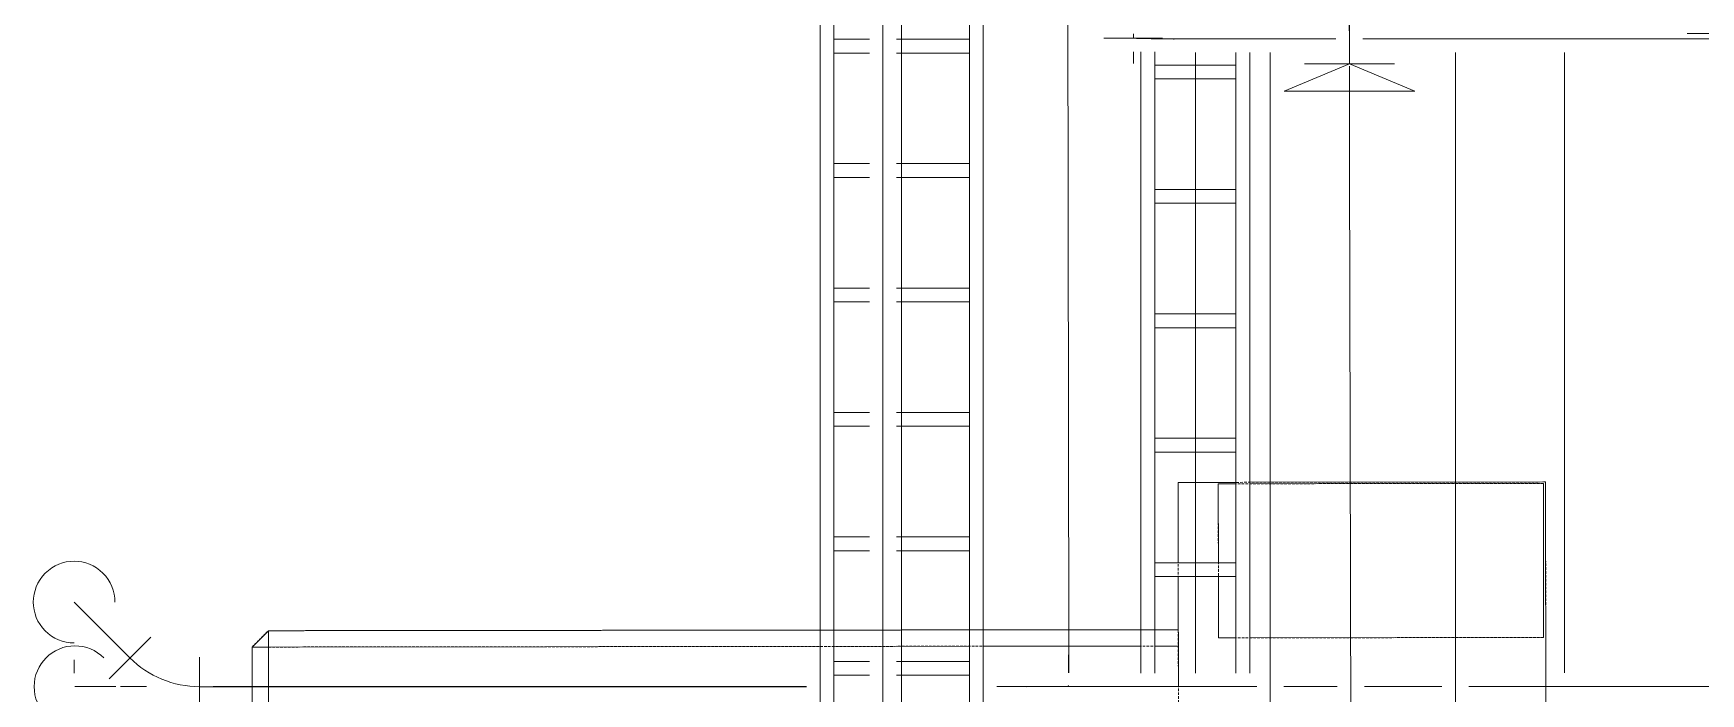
# Model space of a CAD drawing. Header units: centimetres. Extents: x -1906 to 5208, y -261 to 2955.
# Drawn here: x -1273.5 to -966.9, y 1124.3 to 1245.7 of the extents above; entities that cross this region are included whole.
import ezdxf

# ---------------------------------------------------------------- set-up
doc = ezdxf.new("R2010")
doc.units = ezdxf.units.CM
doc.linetypes.add('Hidden', pattern=[0.714375, 0.47625, -0.238125])
for name, color, linetype, lineweight in [('A-DETL-HDLN', 7, 'Hidden', 18), ('E-CABL-TRAY', 7, 'Continuous', 18), ('E-CABL-TRAY-CNTR', 7, 'Continuous', 18), ('M-EQPM', 7, 'Continuous', 18), ('M-HVAC-DUCT', 7, 'Continuous', 18), ('P-PIPE', 7, 'Continuous', 18)]:
    doc.layers.add(name, color=color, linetype=linetype, lineweight=lineweight)

# ---------------------------------------------------------------- blocks, each defined once
blk = doc.blocks.new('bomba2 - bomba2-V26-N01 - Planta trazado tuberias refrig exist_ - detalle 1')
at = {"layer": 'A-DETL-HDLN'}
for p, q in [((-134.43, -18.26), (-134.43, -77.26)), ((-134.43, -18.26), (-134.43, -77.26)), ((-66.87, -77.26), (-66.87, -25.26)), ((-66.87, -77.26), (-66.87, -25.26)), ((100.41, -30.94), (100.41, -47.2)), ((100.41, -47.2), (100.41, -30.94)), ((103.41, -47.2), (103.41, -30.94)), ((103.41, -47.2), (103.41, -30.94)), ((-74.25, -48.69), (-134.03, -48.69)), ((-134.03, -48.69), (-134.03, -77)), ((-74.25, -48.69), (-134.03, -48.69)), ((-134.03, -77), (-134.03, -48.69)), ((-74.25, -77), (-74.25, -48.69)), ((-74.25, -77), (-74.25, -48.69)), ((100.41, -47.2), (-66.87, -47.2)), ((100.41, -47.2), (-66.87, -47.2)), ((103.41, -47.2), (100.41, -50.2)), ((100.41, -47.2), (100.41, -50.2)), ((100.41, -47.2), (103.41, -47.2)), ((100.41, -50.2), (103.41, -47.2)), ((103.41, -47.2), (100.41, -47.2)), ((100.41, -47.2), (100.41, -50.2)), ((-66.87, -50.2), (100.41, -50.2)), ((100.41, -50.2), (-66.87, -50.2)), ((-66.87, -77.26), (-134.43, -77.26)), ((-66.87, -77.26), (-134.43, -77.26)), ((-134.03, -77), (-74.25, -77)), ((-74.25, -77), (-134.03, -77))]:
    blk.add_line(p, q, dxfattribs=at)
at = {"layer": 'M-EQPM'}
for p, q in [((-134.43, -18.26), (-134.43, -77.26)), ((-134.43, -18.26), (-134.43, -77.26)), ((100.41, -30.94), (100.41, -47.2)), ((100.41, -47.2), (100.41, -30.94)), ((103.41, -47.2), (103.41, -30.94)), ((103.41, -47.2), (103.41, -30.94)), ((-66.87, -59.96), (-66.87, -39.64)), ((-66.87, -59.96), (-66.87, -39.64)), ((-80, -48.69), (-134.03, -48.69)), ((-134.03, -48.69), (-134.03, -77)), ((-80, -48.69), (-134.03, -48.69)), ((-134.03, -77), (-134.03, -48.69)), ((-74.25, -48.69), (-77.46, -48.69)), ((-74.25, -48.69), (-77.46, -48.69)), ((-74.25, -59.96), (-74.25, -48.69)), ((-74.25, -59.96), (-74.25, -48.69)), ((-62.54, -47.2), (-66.87, -47.2)), ((-62.54, -47.2), (-66.87, -47.2)), ((-31, -47.2), (-60, -47.2)), ((-31, -47.2), (-60, -47.2)), ((-3.54, -47.2), (-28.46, -47.2)), ((-3.54, -47.2), (-28.46, -47.2)), ((100.41, -47.2), (-1, -47.2)), ((100.41, -47.2), (-1, -47.2)), ((103.41, -47.2), (100.41, -50.2)), ((100.41, -47.2), (100.41, -50.2)), ((100.41, -47.2), (103.41, -47.2)), ((100.41, -50.2), (103.41, -47.2)), ((103.41, -47.2), (100.41, -47.2)), ((100.41, -47.2), (100.41, -50.2)), ((-66.87, -50.2), (-62.54, -50.2)), ((-62.54, -50.2), (-66.87, -50.2)), ((-60, -50.2), (-31, -50.2)), ((-31, -50.2), (-60, -50.2)), ((-28.46, -50.2), (-3.54, -50.2)), ((-3.54, -50.2), (-28.46, -50.2)), ((-1, -50.2), (100.41, -50.2)), ((100.41, -50.2), (-1, -50.2)), ((-74.25, -77), (-74.25, -62.5)), ((-74.25, -77), (-74.25, -62.5)), ((-66.87, -77.26), (-66.87, -62.5)), ((-66.87, -77.26), (-66.87, -62.5)), ((-80.04, -77.26), (-134.43, -77.26)), ((-80.04, -77.26), (-134.43, -77.26)), ((-134.03, -77), (-80.03, -77)), ((-80.03, -77), (-134.03, -77)), ((-66.87, -77.26), (-77.5, -77.26)), ((-66.87, -77.26), (-77.5, -77.26)), ((-77.49, -77), (-74.25, -77)), ((-74.25, -77), (-77.49, -77))]:
    blk.add_line(p, q, dxfattribs=at)

msp = doc.modelspace()

# ---------------------------------------------------------------- linework, layer by layer
at = {"layer": 'A-DETL-HDLN', "color": 6, "linetype": 'Continuous', "true_color": 0xff00ff}
msp.add_line((-1266, 1128.1), (-1266, 1130.55), dxfattribs=at)
at = {"layer": 'E-CABL-TRAY'}
for p, q in [((-1128.85, 1027.19), (-1128.85, 1277.5)), ((-1126.31, 1027.19), (-1126.31, 1277.5)), ((-1101.39, 1027.19), (-1101.39, 1277.5)), ((-1098.85, 1027.19), (-1098.85, 1277.5)), ((-1119.78, 1244.58), (-1126.31, 1244.58)), ((-1119.78, 1242.04), (-1126.31, 1242.04)), ((-1101.39, 1244.58), (-1114.78, 1244.58)), ((-1101.39, 1242.04), (-1114.78, 1242.04)), ((-1069.85, 1128.13), (-1069.85, 1242.29)), ((-1067.31, 1128.13), (-1067.31, 1242.29)), ((-1052.39, 1128.13), (-1052.39, 1242.13)), ((-1049.85, 1128.13), (-1049.85, 1242.13)), ((-1052.39, 1239.84), (-1067.31, 1239.84)), ((-1052.39, 1237.3), (-1067.31, 1237.3)), ((-1119.78, 1221.72), (-1126.31, 1221.72)), ((-1101.39, 1221.72), (-1114.78, 1221.72)), ((-1119.78, 1219.18), (-1126.31, 1219.18)), ((-1101.39, 1219.18), (-1114.78, 1219.18)), ((-1052.39, 1216.98), (-1067.31, 1216.98)), ((-1052.39, 1214.44), (-1067.31, 1214.44)), ((-1119.78, 1198.86), (-1126.31, 1198.86)), ((-1101.39, 1198.86), (-1114.78, 1198.86)), ((-1119.78, 1196.32), (-1126.31, 1196.32)), ((-1101.39, 1196.32), (-1114.78, 1196.32)), ((-1052.39, 1194.12), (-1067.31, 1194.12)), ((-1052.39, 1191.58), (-1067.31, 1191.58)), ((-1119.78, 1176), (-1126.31, 1176)), ((-1101.39, 1176), (-1114.78, 1176)), ((-1119.78, 1173.46), (-1126.31, 1173.46)), ((-1101.39, 1173.46), (-1114.78, 1173.46)), ((-1052.39, 1171.26), (-1067.31, 1171.26)), ((-1052.39, 1168.72), (-1067.31, 1168.72)), ((-1119.78, 1153.14), (-1126.31, 1153.14)), ((-1101.39, 1153.14), (-1114.78, 1153.14)), ((-1119.78, 1150.6), (-1126.31, 1150.6)), ((-1101.39, 1150.6), (-1114.78, 1150.6)), ((-1052.39, 1148.4), (-1067.31, 1148.4)), ((-1052.39, 1145.86), (-1067.31, 1145.86)), ((-1119.78, 1130.28), (-1126.31, 1130.28)), ((-1101.39, 1130.28), (-1114.78, 1130.28)), ((-1119.78, 1127.74), (-1126.31, 1127.74)), ((-1101.39, 1127.74), (-1114.78, 1127.74))]:
    msp.add_line(p, q, dxfattribs=at)
at = {"layer": 'E-CABL-TRAY-CNTR'}
for p, q in [((-1113.85, 1027.19), (-1113.85, 1277.5)), ((-1059.85, 1128.13), (-1059.85, 1242.13))]:
    msp.add_line(p, q, dxfattribs=at)
at = {"layer": 'M-HVAC-DUCT', "color": 6, "true_color": 0xff00ff}
for p, q in [((-969.45, 1245.65), (-301.45, 1245.65)), ((-1046.07, 1027.19), (-1046.07, 1242.13)), ((-1012.04, 1121.77), (-1012.04, 1242.13))]:
    msp.add_line(p, q, dxfattribs=at)
at = {"layer": 'P-PIPE', "color": 6, "true_color": 0xff00ff}
for p, q in [((-1117.28, 1027.19), (-1117.28, 1277.5)), ((-1083.34, 1277.5), (-1083.12, 1133.28)), ((-1031.62, 1274.98), (-1031.53, 1240.06)), ((-1031.59, 1272.48), (-1031.53, 1242.56)), ((-1065.86, 1244.79), (-1076.68, 1244.78)), ((-1071.25, 1245.55), (-1071.25, 1244.79)), ((-1063.76, 1244.74), (-1063.78, 1244.52)), ((-1063.77, 1244.63), (-1034.03, 1244.63)), ((-1029.03, 1244.63), (-269.77, 1244.62)), ((-1071.22, 1242.29), (-1071.2, 1240.14)), ((-991.99, 1242.13), (-991.99, 1128.14)), ((-1043.51, 1235.01), (-1031.53, 1240.06)), ((-1039.81, 1240.04), (-1023.24, 1240.07)), ((-1031.53, 1240.06), (-1019.51, 1235.06)), ((-1031.5, 1230.46), (-1031.52, 1239.61)), ((-1031.51, 1237.61), (-1031.52, 1237.42)), ((-1031.52, 1237.56), (-1031.52, 1237.54)), ((-1031.48, 1222.52), (-1031.52, 1237.52)), ((-1043.51, 1235.01), (-1019.51, 1235.06)), ((-1031.5, 1230.02), (-1031.51, 1235.04)), ((-1031.48, 1222.61), (-1031.48, 1222.42)), ((-1031.48, 1222.52), (-1031.25, 1118.27)), ((-1266, 1141.17), (-1255.74, 1130.92)), ((-1251.92, 1134.74), (-1259.57, 1127.09)), ((-1083.17, 1128.15), (-1083.17, 1131.48)), ((-1083.08, 1133.29), (-1083.16, 1133.28)), ((-1083.11, 1128.15), (-1083.12, 1133.28)), ((-1242.94, 1131.03), (-1242.94, 1120.21)), ((-1083.17, 1128.15), (-1083.18, 1129.51)), ((-1265.85, 1125.63), (-1258.35, 1125.63)), ((-1257.5, 1125.63), (-1252.7, 1125.63)), ((-1242.94, 1125.62), (-1131.35, 1125.62)), ((-1240.44, 1125.63), (-1131.35, 1125.63)), ((-1096.35, 1125.63), (-1090.96, 1125.63)), ((-1096.35, 1125.63), (-1048.57, 1125.63)), ((-1090.99, 1125.64), (-1090.92, 1125.61)), ((-1083.4, 1125.65), (-1083.18, 1125.75)), ((-1083.17, 1125.76), (-1083.22, 1125.81)), ((-1083.11, 1125.78), (-1083.16, 1125.76)), ((-1043.57, 1125.63), (-1033.76, 1125.63)), ((-1028.76, 1125.63), (-1014.54, 1125.63)), ((-1009.54, 1125.63), (-974.6, 1125.64)), ((-977.97, 1125.64), (-977.05, 1125.64)), ((-977.97, 1125.64), (-977.05, 1125.64)), ((-972.35, 1125.64), (-961.54, 1125.64))]:
    msp.add_line(p, q, dxfattribs=at)
for centre, radius, start, end in [((-1266, 1141.17), 7.5, 45, 135), ((-1266, 1141.17), 7.5, 135, 225), ((-1266, 1141.17), 7.5, 0, 45), ((-1266, 1141.17), 7.5, 225, 270), ((-1265.85, 1125.63), 7.5, 90, 180), ((-1265.85, 1125.63), 7.5, 45, 90), ((-1242.94, 1143.72), 18.1, 225, 270.0045), ((-1265.85, 1125.63), 7.5, 180, 270)]:
    msp.add_arc(centre, radius, start, end, dxfattribs=at)
for centre, major_axis, ratio, start_param, end_param in [((-1063.75, 1244.79), (7.51, 0), 0.02025, 3.141592, 4.710507), ((-1091.01, 1125.65), (-7.61, 0), 0.003234, 2.356399, 3.134526), ((-974.6, 1125.64), (7.66, 0), 0.000002, 0.020496, 1.570796)]:
    msp.add_ellipse(centre, major_axis=major_axis, ratio=ratio, start_param=start_param, end_param=end_param, dxfattribs=at)

# ---------------------------------------------------------------- block references
at = {"layer": 'A-DETL-HDLN', "rotation": 180.0639881111706}
msp.add_blockref('bomba2 - bomba2-V26-N01 - Planta trazado tuberias refrig exist_ - detalle 1', (-1129.8, 1085.82), dxfattribs=at)

doc.saveas('drawing.dxf')
